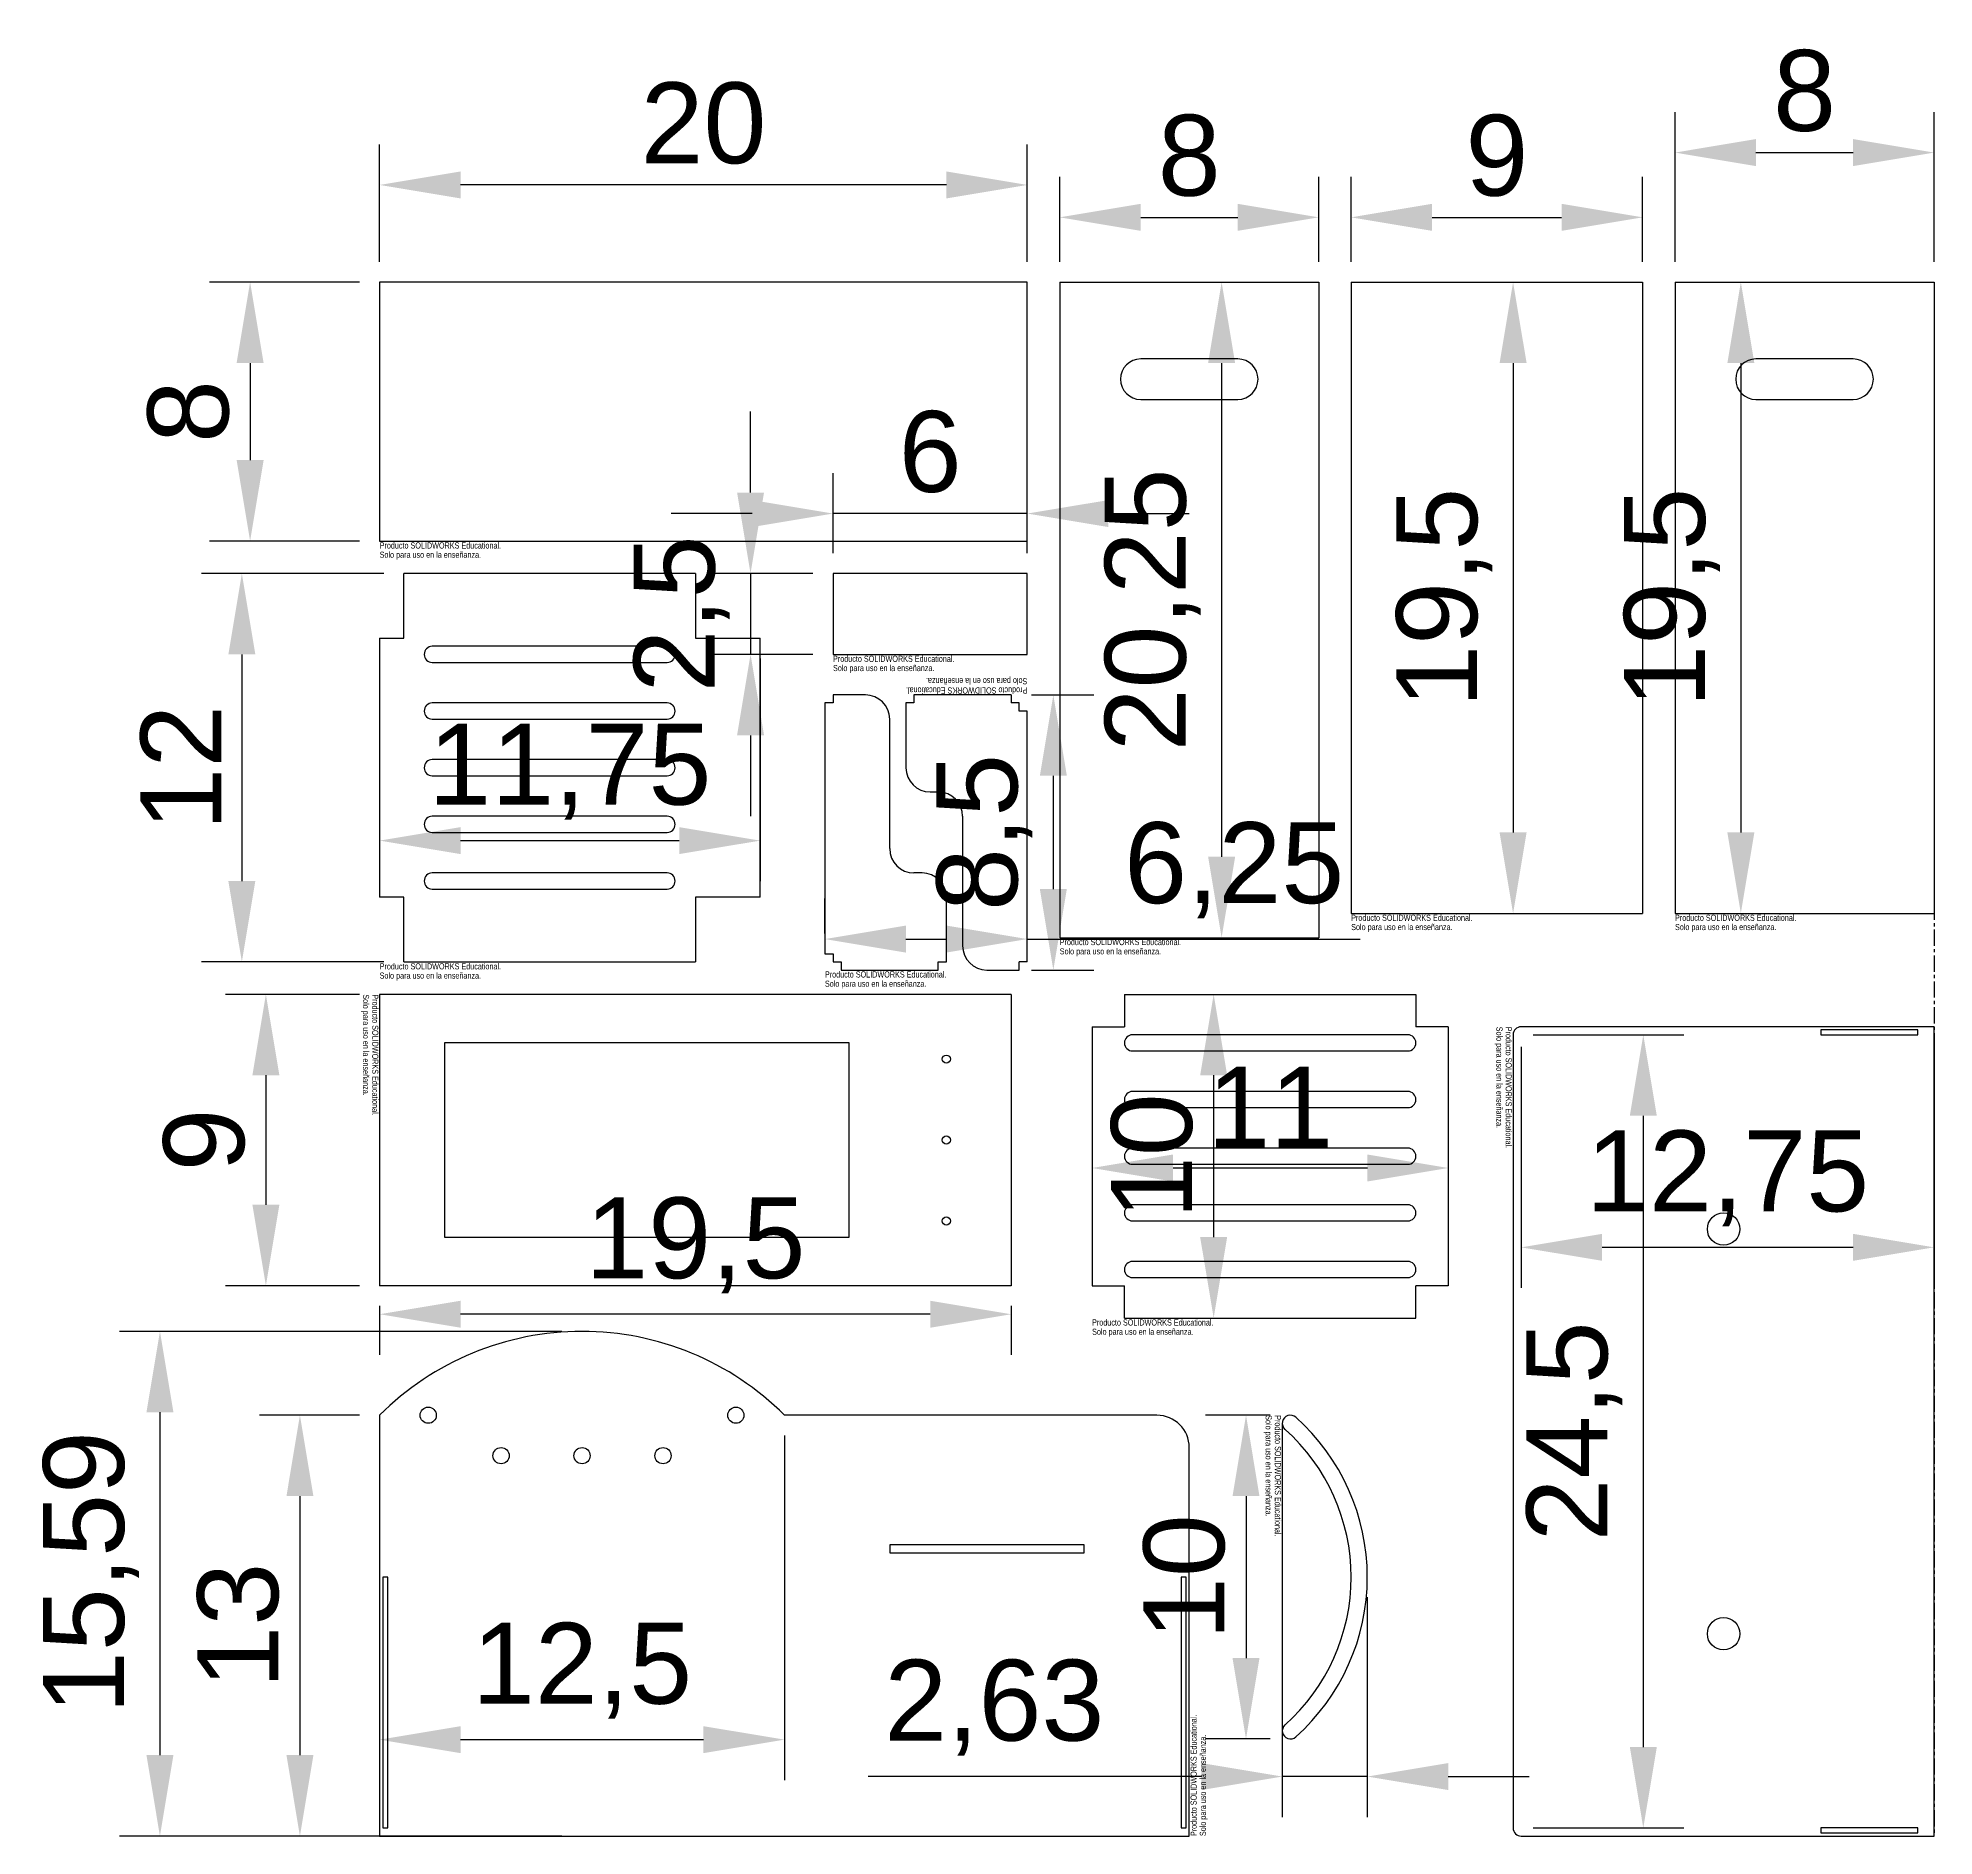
# Model space of a CAD drawing. Header units: inches. Extents: x -10.6 to 48, y 0 to 55.5.
import ezdxf

# ---------------------------------------------------------------- set-up
doc = ezdxf.new("R2010")
doc.units = ezdxf.units.IN
doc.linetypes.add('CENTERX2', pattern=[0.8, 0.5, -0.1, 0.1, -0.1])
doc.styles.add('SLDTEXTSTYLE0', font='TXT', dxfattribs={"width": 0.7})
doc.styles.get("Standard").update_dxf_attribs({"font": 'arial.ttf'})
doc.dimstyles.new('ISO-25', dxfattribs={"dimtxt": 2.5, "dimasz": 2.5, "dimexe": 1.25, "dimexo": 0.625, "dimtad": 1, "dimtxsty": 'Standard', "dimcen": 2.5, "dimadec": 0, "dimazin": 0, "dimtfac": 1, "dimtmove": 0, "dimatfit": 3, "dimfxl": 1, "dimarcsym": 0})

# ---------------------------------------------------------------- blocks, each defined once
blk = doc.blocks.new('Tabla Lateral')
at = {"color": 7, "linetype": 'Continuous', "lineweight": 25}
for p, q in [((-4, 19.5), (4, 19.5)), ((-4, 19.5), (-4, 0)), ((4, 19.5), (4, 0)), ((1.5, 17.125), (-1.5, 17.125)), ((-1.5, 15.875), (1.5, 15.875)), ((-4, 0), (4, 0))]:
    blk.add_line(p, q, dxfattribs=at)
for centre, start, end in [((-1.5, 16.5), 90, 270), ((1.5, 16.5), 270, 90)]:
    blk.add_arc(centre, 0.625, start, end, dxfattribs=at)
at = {"color": 7, "linetype": 'Continuous', "char_height": 0.1903, "attachment_point": 1, "style": 'SLDTEXTSTYLE0'}
for s, insert in [('Solo para uso en la enseñanza.', (-4, -0.326)), ('Producto SOLIDWORKS Educational.', (-4, -0.04))]:
    blk.add_mtext(s, dxfattribs=dict(at, insert=insert))
blk = doc.blocks.new('Tabla Trasera')
at = {"color": 7, "linetype": 'Continuous', "lineweight": 25}
for p, q in [((-4.5, 19.5), (-4.5, 0)), ((-4.5, 19.5), (4.5, 19.5)), ((4.5, 19.5), (4.5, 0)), ((-4.5, 0), (4.5, 0))]:
    blk.add_line(p, q, dxfattribs=at)
at = {"color": 7, "linetype": 'Continuous', "char_height": 0.1903, "attachment_point": 1, "style": 'SLDTEXTSTYLE0'}
for s, insert in [('Solo para uso en la enseñanza.', (-4.5, -0.326)), ('Producto SOLIDWORKS Educational.', (-4.5, -0.04))]:
    blk.add_mtext(s, dxfattribs=dict(at, insert=insert))
blk = doc.blocks.new('Tabla Medio')
at = {"color": 7, "linetype": 'Continuous', "lineweight": 25}
for p, q in [((-4, 20.25), (4, 20.25)), ((-4, 20.25), (-4, 0)), ((4, 20.25), (4, 0)), ((1.5, 17.875), (-1.5, 17.875)), ((-1.5, 16.625), (1.5, 16.625)), ((-4, 0), (4, 0))]:
    blk.add_line(p, q, dxfattribs=at)
for centre, start, end in [((-1.5, 17.25), 90, 270), ((1.5, 17.25), 270, 90)]:
    blk.add_arc(centre, 0.625, start, end, dxfattribs=at)
at = {"color": 7, "linetype": 'Continuous', "char_height": 0.1903, "attachment_point": 1, "style": 'SLDTEXTSTYLE0'}
for s, insert in [('Solo para uso en la enseñanza.', (-4, -0.326)), ('Producto SOLIDWORKS Educational.', (-4, -0.04))]:
    blk.add_mtext(s, dxfattribs=dict(at, insert=insert))
blk = doc.blocks.new('Tabla Horizontal Medio Derecho')
at = {"color": 7, "linetype": 'Continuous', "lineweight": 25}
for p, q in [((-5.125, 4), (-5.125, 6)), ((3.875, 6), (-5.125, 6)), ((3.875, 6), (3.875, 4)), ((-5.875, 4), (-5.125, 4)), ((-5.875, 4), (-5.875, -4)), ((3, 3.75), (-4.25, 3.75)), ((3.875, 4), (5.875, 4)), ((5.875, -4), (5.875, 4)), ((-4.25, 3.25), (3, 3.25)), ((3, 2), (-4.25, 2)), ((-4.25, 1.5), (3, 1.5)), ((3, 0.25), (-4.25, 0.25)), ((-4.25, -0.25), (3, -0.25)), ((3, -1.5), (-4.25, -1.5)), ((-4.25, -2), (3, -2)), ((3, -3.25), (-4.25, -3.25)), ((-5.125, -4), (-5.875, -4)), ((-5.125, -6), (-5.125, -4)), ((-4.25, -3.75), (3, -3.75)), ((5.875, -4), (3.875, -4)), ((3.875, -4), (3.875, -6)), ((-5.125, -6), (3.875, -6))]:
    blk.add_line(p, q, dxfattribs=at)
for centre, start, end in [((-4.25, 3.5), 90, 270), ((3, 3.5), 270, 90), ((-4.25, 1.75), 90, 270), ((3, 1.75), 270, 90), ((-4.25, 0), 90, 270), ((3, 0), 270, 90), ((-4.25, -1.75), 90, 270), ((3, -1.75), 270, 90), ((-4.25, -3.5), 90, 270), ((3, -3.5), 270, 90)]:
    blk.add_arc(centre, 0.25, start, end, dxfattribs=at)
at = {"color": 7, "linetype": 'Continuous', "char_height": 0.1903, "attachment_point": 1, "style": 'SLDTEXTSTYLE0'}
for s, insert in [('Solo para uso en la enseñanza.', (-5.875, -6.326)), ('Producto SOLIDWORKS Educational.', (-5.875, -6.04))]:
    blk.add_mtext(s, dxfattribs=dict(at, insert=insert))
blk = doc.blocks.new('Tabla Horizontal Horno')
at = {"color": 7, "linetype": 'Continuous', "lineweight": 25}
for p, q in [((-4.5, 5), (-4.5, 4)), ((-4.5, 5), (4.5, 5)), ((4.5, 5), (4.5, 4)), ((-5.5, 4), (-5.5, -4)), ((-5.5, 4), (-4.5, 4)), ((4.25, 3.75), (-4.25, 3.75)), ((5.5, 4), (4.5, 4)), ((5.5, 4), (5.5, -4)), ((-4.25, 3.25), (4.25, 3.25)), ((4.25, 2), (-4.25, 2)), ((-4.25, 1.5), (4.25, 1.5)), ((4.25, 0.25), (-4.25, 0.25)), ((-4.25, -0.25), (4.25, -0.25)), ((4.25, -1.5), (-4.25, -1.5)), ((-4.25, -2), (4.25, -2)), ((4.25, -3.25), (-4.25, -3.25)), ((-5.5, -4), (-4.5, -4)), ((-4.5, -5), (-4.5, -4)), ((-4.25, -3.75), (4.25, -3.75)), ((5.5, -4), (4.5, -4)), ((4.5, -5), (4.5, -4)), ((-4.5, -5), (4.5, -5))]:
    blk.add_line(p, q, dxfattribs=at)
for centre, start, end in [((-4.25, 3.5), 90, 270), ((4.25, 3.5), 270, 90), ((-4.25, 1.75), 90, 270), ((4.25, 1.75), 270, 90), ((-4.25, 0), 90, 270), ((4.25, 0), 270, 90), ((-4.25, -1.75), 90, 270), ((4.25, -1.75), 270, 90), ((-4.25, -3.5), 90, 270), ((4.25, -3.5), 270, 90)]:
    blk.add_arc(centre, 0.25, start, end, dxfattribs=at)
at = {"color": 7, "linetype": 'Continuous', "char_height": 0.1903, "attachment_point": 1, "style": 'SLDTEXTSTYLE0'}
for s, insert in [('Producto SOLIDWORKS Educational.', (-5.5, -5.04)), ('Solo para uso en la enseñanza.', (-5.5, -5.326))]:
    blk.add_mtext(s, dxfattribs=dict(at, insert=insert))
blk = doc.blocks.new('Tabla Base')
at = {"color": 7, "linetype": 'Continuous', "lineweight": 25}
for p, q in [((-10, 4), (-10, -4)), ((10, 4), (-10, 4)), ((10, -4), (10, 4)), ((-10, -4), (10, -4))]:
    blk.add_line(p, q, dxfattribs=at)
at = {"color": 7, "linetype": 'Continuous', "char_height": 0.1903, "attachment_point": 1, "style": 'SLDTEXTSTYLE0'}
for s, insert in [('Producto SOLIDWORKS Educational.', (-10, -4.04)), ('Solo para uso en la enseñanza.', (-10, -4.326))]:
    blk.add_mtext(s, dxfattribs=dict(at, insert=insert))
blk = doc.blocks.new('Tabla Sartenes')
at = {"color": 7, "linetype": 'Continuous', "lineweight": 25}
for p, q in [((-12.5, 6.5), (-12.5, -6.25)), ((12.5, 6.5), (-12.5, 6.5)), ((12.5, -6.25), (12.5, 6.5)), ((-12.25, 6), (-12.4, 6)), ((-12.4, 6), (-12.4, 3)), ((-12.25, 3), (-12.25, 6)), ((12.4, 6), (12.25, 6)), ((12.25, 6), (12.25, 3)), ((12.4, 3), (12.4, 6)), ((-12.4, 3), (-12.25, 3)), ((12.25, 3), (12.4, 3)), ((-12.25, -6.5), (12.25, -6.5))]:
    blk.add_line(p, q, dxfattribs=at)
for centre in [(-6.25, 0), (6.25, 0)]:
    blk.add_circle(centre, 0.5, dxfattribs=at)
for centre, start, end in [((-12.25, -6.25), 180, 270), ((12.25, -6.25), 270, 0)]:
    blk.add_arc(centre, 0.25, start, end, dxfattribs=at)
at = {"color": 7, "linetype": 'Continuous', "char_height": 0.1903, "attachment_point": 1, "style": 'SLDTEXTSTYLE0'}
for s, insert in [('Solo para uso en la enseñanza.', (-12.5, -6.826)), ('Producto SOLIDWORKS Educational.', (-12.5, -6.54))]:
    blk.add_mtext(s, dxfattribs=dict(at, insert=insert))
blk = doc.blocks.new('Tabla Saleros')
at = {"color": 7, "linetype": 'Continuous', "lineweight": 25}
for p, q in [((-3, 1.25), (-3, -1.25)), ((3, 1.25), (-3, 1.25)), ((3, -1.25), (3, 1.25)), ((-3, -1.25), (3, -1.25))]:
    blk.add_line(p, q, dxfattribs=at)
at = {"color": 7, "linetype": 'Continuous', "char_height": 0.1903, "attachment_point": 1, "style": 'SLDTEXTSTYLE0'}
for s, insert in [('Solo para uso en la enseñanza.', (-3, -1.576)), ('Producto SOLIDWORKS Educational.', (-3, -1.29))]:
    blk.add_mtext(s, dxfattribs=dict(at, insert=insert))
blk = doc.blocks.new('Ala Derecha')
at = {"color": 7, "linetype": 'Continuous', "lineweight": 25}
for p, q in [((1, 8.25), (0, 8.25)), ((0, 8.25), (0, 8)), ((-0.25, 8), (-0.25, 0.25)), ((0, 8), (-0.25, 8)), ((1.75, 3.5), (1.75, 7.5)), ((2.75, 2.75), (2.5, 2.75)), ((3.5, 0), (3.5, 2)), ((-0.25, 0.25), (0, 0.25)), ((0, 0.25), (0, 0)), ((0, 0), (0.25, 0)), ((0.25, 0), (0.25, -0.25)), ((3.25, 0), (3.5, 0)), ((3.25, -0.25), (3.25, 0)), ((0.25, -0.25), (3.25, -0.25))]:
    blk.add_line(p, q, dxfattribs=at)
for centre, start, end in [((1, 7.5), 0, 90), ((2.5, 3.5), 180, 270), ((2.75, 2), 0, 90)]:
    blk.add_arc(centre, 0.75, start, end, dxfattribs=at)
at = {"color": 7, "linetype": 'Continuous', "char_height": 0.1903, "attachment_point": 1, "style": 'SLDTEXTSTYLE0'}
for s, insert in [('Solo para uso en la enseñanza.', (-0.25, -0.576)), ('Producto SOLIDWORKS Educational.', (-0.25, -0.29))]:
    blk.add_mtext(s, dxfattribs=dict(at, insert=insert))
blk = doc.blocks.new('Ala Izquierda')
at = {"color": 7, "linetype": 'Continuous', "lineweight": 25}
for p, q in [((-5.839, 6.48), (-5.839, 6.23)), ((-4.839, 6.48), (-5.839, 6.48)), ((-6.089, 6.23), (-6.089, -1.52)), ((-6.089, 6.23), (-5.839, 6.23)), ((-4.089, 1.73), (-4.089, 5.73)), ((-3.089, 0.98), (-3.339, 0.98)), ((-2.339, -1.77), (-2.339, 0.23)), ((-6.089, -1.52), (-5.839, -1.52)), ((-5.839, -1.52), (-5.839, -1.77)), ((-5.839, -1.77), (-5.589, -1.77)), ((-5.589, -2.02), (-5.589, -1.77)), ((-5.589, -2.02), (-2.589, -2.02)), ((-2.589, -1.77), (-2.339, -1.77)), ((-2.589, -2.02), (-2.589, -1.77))]:
    blk.add_line(p, q, dxfattribs=at)
for centre, start, end in [((-4.839, 5.73), 0, 90), ((-3.339, 1.73), 180, 270), ((-3.089, 0.23), 0, 90)]:
    blk.add_arc(centre, 0.75, start, end, dxfattribs=at)
at = {"color": 7, "linetype": 'Continuous', "char_height": 0.1903, "attachment_point": 1, "style": 'SLDTEXTSTYLE0'}
for s, insert in [('Solo para uso en la enseñanza.', (-6.089, -2.346)), ('Producto SOLIDWORKS Educational.', (-6.089, -2.06))]:
    blk.add_mtext(s, dxfattribs=dict(at, insert=insert))
blk = doc.blocks.new('Marco Puerta')
at = {"color": 7, "linetype": 'Continuous', "lineweight": 25}
for p, q in [((-4.5, 19.5), (4.5, 19.5)), ((-4.5, 19.5), (-4.5, 0)), ((4.5, 19.5), (4.5, 0)), ((3, 14.5), (-3, 14.5)), ((-3, 14.5), (-3, 2)), ((3, 2), (3, 14.5)), ((-3, 2), (3, 2)), ((-4.5, 0), (4.5, 0))]:
    blk.add_line(p, q, dxfattribs=at)
for centre in [(-2.5, 17.5), (0, 17.5), (2.5, 17.5)]:
    blk.add_circle(centre, 0.125, dxfattribs=at)
at = {"color": 7, "linetype": 'Continuous', "char_height": 0.1903, "attachment_point": 1, "style": 'SLDTEXTSTYLE0'}
for s, insert in [('Solo para uso en la enseñanza.', (-4.5, -0.326)), ('Producto SOLIDWORKS Educational.', (-4.5, -0.04))]:
    blk.add_mtext(s, dxfattribs=dict(at, insert=insert))
blk = doc.blocks.new('Tabla Vertical Sartenes')
at = {"color": 7, "linetype": 'Continuous', "lineweight": 25}
for p, q in [((-6.5, 12.5), (-6.5, -12.5)), ((6.5, 12.5), (-6.5, 12.5)), ((1.5, 12.4), (-6.25, 12.4)), ((-6.25, 12.4), (-6.25, 12.25)), ((1.5, 12.25), (1.5, 12.4)), ((-6.25, 12.25), (1.5, 12.25)), ((6.5, -11.5), (6.5, 0)), ((2.5, -3.25), (2.25, -3.25)), ((2.25, -3.25), (2.25, -9.25)), ((2.5, -9.25), (2.5, -3.25)), ((2.25, -9.25), (2.5, -9.25)), ((1.5, -12.25), (-6.25, -12.25)), ((-6.25, -12.25), (-6.25, -12.4)), ((1.5, -12.4), (1.5, -12.25)), ((-6.5, -12.5), (5.5, -12.5)), ((-6.25, -12.4), (1.5, -12.4))]:
    blk.add_line(p, q, dxfattribs=at)
for centre in [(6.5, 11), (5.25, 8.75), (5.25, 6.25), (5.25, 3.75), (6.5, 1.5)]:
    blk.add_circle(centre, 0.25, dxfattribs=at)
for centre, radius, start, end in [((0.25, 6.25), 8.839, 315, 45), ((5.5, -11.5), 1, 270, 0)]:
    blk.add_arc(centre, radius, start, end, dxfattribs=at)
at = {"color": 7, "linetype": 'Continuous', "char_height": 0.1903, "attachment_point": 1, "style": 'SLDTEXTSTYLE0'}
for s, insert in [('Solo para uso en la enseñanza.', (-6.5, -12.826)), ('Producto SOLIDWORKS Educational.', (-6.5, -12.54))]:
    blk.add_mtext(s, dxfattribs=dict(at, insert=insert))
blk = doc.blocks.new('Arco Filtro')
at = {"color": 7, "linetype": 'Continuous', "lineweight": 25}
for centre, radius, start, end in [((0, -4.244), 6.62, 41.78292, 138.21708), ((0, -4.241), 6.118, 41.76226, 138.23774), ((-4.75, 0), 0.25, 138.21708, 318.23774), ((4.75, 0), 0.25, 221.76226, 41.78292)]:
    blk.add_arc(centre, radius, start, end, dxfattribs=at)
at = {"color": 7, "linetype": 'Continuous', "char_height": 0.1903, "attachment_point": 1, "style": 'SLDTEXTSTYLE0'}
for s, insert in [('Solo para uso en la enseñanza.', (-5, -0.576)), ('Producto SOLIDWORKS Educational.', (-5, -0.29))]:
    blk.add_mtext(s, dxfattribs=dict(at, insert=insert))
blk = doc.blocks.new('*D15')
at = {"color": 0, "lineweight": -2, "transparency": 16777216}
for p, q in [((0, 48.625), (0, 52.25)), ((20, 48.625), (20, 52.25)), ((17.5, 51), (2.5, 51))]:
    blk.add_line(p, q, dxfattribs=at)
at = {"color": 0, "transparency": 16777216}
for points in [[(2.5, 51.417), (2.5, 50.583), (0, 51)], [(17.5, 51.417), (17.5, 50.583), (20, 51)]]:
    blk.add_solid(points, dxfattribs=at)
at = {"layer": 'Defpoints', "color": 0, "transparency": 16777216}
for p in [(0, 51), (0, 48), (20, 48)]:
    blk.add_point(p, dxfattribs=at)
at = {"color": 0, "transparency": 16777216, "insert": (10, 52.901), "char_height": 2.5, "attachment_point": 5}
blk.add_mtext('20', dxfattribs=at)
blk = doc.blocks.new('*D16')
at = {"color": 0, "lineweight": -2, "transparency": 16777216}
for p, q in [((-0.625, 48), (-5.25, 48)), ((-4, 45.5), (-4, 42.5)), ((-0.625, 40), (-5.25, 40))]:
    blk.add_line(p, q, dxfattribs=at)
at = {"color": 0, "transparency": 16777216}
for points in [[(-4.417, 45.5), (-3.583, 45.5), (-4, 48)], [(-4.417, 42.5), (-3.583, 42.5), (-4, 40)]]:
    blk.add_solid(points, dxfattribs=at)
at = {"layer": 'Defpoints', "color": 0, "transparency": 16777216}
for p in [(0, 48), (-4, 40), (0, 40)]:
    blk.add_point(p, dxfattribs=at)
at = {"color": 0, "transparency": 16777216, "insert": (-5.901, 44), "char_height": 2.5, "attachment_point": 5, "rotation": 90}
blk.add_mtext('8', dxfattribs=at)
blk = doc.blocks.new('*D17')
at = {"color": 0, "lineweight": -2, "transparency": 16777216}
for p, q in [((21, 48.625), (21, 51.25)), ((29, 48.625), (29, 51.25)), ((23.5, 50), (26.5, 50))]:
    blk.add_line(p, q, dxfattribs=at)
at = {"color": 0, "transparency": 16777216}
for points in [[(23.5, 50.417), (23.5, 49.583), (21, 50)], [(26.5, 50.417), (26.5, 49.583), (29, 50)]]:
    blk.add_solid(points, dxfattribs=at)
at = {"layer": 'Defpoints', "color": 0, "transparency": 16777216}
for p in [(29, 50), (21, 48), (29, 48)]:
    blk.add_point(p, dxfattribs=at)
at = {"color": 0, "transparency": 16777216, "insert": (25, 51.901), "char_height": 2.5, "attachment_point": 5}
blk.add_mtext('8', dxfattribs=at)
blk = doc.blocks.new('*D18')
at = {"color": 0, "lineweight": -2, "transparency": 16777216}
for p, q in [((21.625, 48), (27.25, 48)), ((26, 45.5), (26, 30.25)), ((21.625, 27.75), (27.25, 27.75))]:
    blk.add_line(p, q, dxfattribs=at)
at = {"color": 0, "transparency": 16777216}
for points in [[(25.583, 45.5), (26.417, 45.5), (26, 48)], [(25.583, 30.25), (26.417, 30.25), (26, 27.75)]]:
    blk.add_solid(points, dxfattribs=at)
at = {"layer": 'Defpoints', "color": 0, "transparency": 16777216}
for p in [(21, 48), (21, 27.75), (26, 27.75)]:
    blk.add_point(p, dxfattribs=at)
at = {"color": 0, "transparency": 16777216, "insert": (23.873, 37.875), "char_height": 2.5, "attachment_point": 5, "rotation": 90}
blk.add_mtext('20,25', dxfattribs=at)
blk = doc.blocks.new('*D19')
at = {"color": 0, "lineweight": -2, "transparency": 16777216}
for p, q in [((30, 48.625), (30, 51.25)), ((39, 48.625), (39, 51.25)), ((32.5, 50), (36.5, 50))]:
    blk.add_line(p, q, dxfattribs=at)
at = {"color": 0, "transparency": 16777216}
for points in [[(32.5, 50.417), (32.5, 49.583), (30, 50)], [(36.5, 50.417), (36.5, 49.583), (39, 50)]]:
    blk.add_solid(points, dxfattribs=at)
at = {"layer": 'Defpoints', "color": 0, "transparency": 16777216}
for p in [(39, 50), (30, 48), (39, 48)]:
    blk.add_point(p, dxfattribs=at)
at = {"color": 0, "transparency": 16777216, "insert": (34.5, 51.901), "char_height": 2.5, "attachment_point": 5}
blk.add_mtext('9', dxfattribs=at)
blk = doc.blocks.new('*D20')
at = {"color": 0, "lineweight": -2, "transparency": 16777216}
for p, q in [((30.625, 48), (36.25, 48)), ((35, 45.5), (35, 31)), ((30.625, 28.5), (36.25, 28.5))]:
    blk.add_line(p, q, dxfattribs=at)
at = {"color": 0, "transparency": 16777216}
for points in [[(34.583, 45.5), (35.417, 45.5), (35, 48)], [(34.583, 31), (35.417, 31), (35, 28.5)]]:
    blk.add_solid(points, dxfattribs=at)
at = {"layer": 'Defpoints', "color": 0, "transparency": 16777216}
for p in [(30, 48), (30, 28.5), (35, 28.5)]:
    blk.add_point(p, dxfattribs=at)
at = {"color": 0, "transparency": 16777216, "insert": (32.873, 38.25), "char_height": 2.5, "attachment_point": 5, "rotation": 90}
blk.add_mtext('19,5', dxfattribs=at)
blk = doc.blocks.new('*D21')
at = {"color": 0, "lineweight": -2, "transparency": 16777216}
for p, q in [((40, 48.625), (40, 53.25)), ((48, 48.625), (48, 53.25)), ((42.5, 52), (45.5, 52))]:
    blk.add_line(p, q, dxfattribs=at)
at = {"color": 0, "transparency": 16777216}
for points in [[(42.5, 52.417), (42.5, 51.583), (40, 52)], [(45.5, 52.417), (45.5, 51.583), (48, 52)]]:
    blk.add_solid(points, dxfattribs=at)
at = {"layer": 'Defpoints', "color": 0, "transparency": 16777216}
for p in [(48, 52), (40, 48), (48, 48)]:
    blk.add_point(p, dxfattribs=at)
at = {"color": 0, "transparency": 16777216, "insert": (44, 53.901), "char_height": 2.5, "attachment_point": 5}
blk.add_mtext('8', dxfattribs=at)
blk = doc.blocks.new('*D23')
at = {"color": 0, "lineweight": -2, "transparency": 16777216}
for p, q in [((40.625, 48), (43.283, 48)), ((42.033, 45.5), (42.033, 31)), ((40.625, 28.5), (43.283, 28.5))]:
    blk.add_line(p, q, dxfattribs=at)
at = {"color": 0, "transparency": 16777216}
for points in [[(41.617, 45.5), (42.45, 45.5), (42.033, 48)], [(41.617, 31), (42.45, 31), (42.033, 28.5)]]:
    blk.add_solid(points, dxfattribs=at)
at = {"layer": 'Defpoints', "color": 0, "transparency": 16777216}
for p in [(40, 48), (40, 28.5), (42.033, 28.5)]:
    blk.add_point(p, dxfattribs=at)
at = {"color": 0, "transparency": 16777216, "insert": (39.906, 38.25), "char_height": 2.5, "attachment_point": 5, "rotation": 90}
blk.add_mtext('19,5', dxfattribs=at)
blk = doc.blocks.new('*D24')
at = {"color": 0, "lineweight": -2, "transparency": 16777216}
for p, q in [((35.625, 24.75), (40.271, 24.75)), ((39.021, 22.25), (39.021, 2.75)), ((35.625, 0.25), (40.271, 0.25))]:
    blk.add_line(p, q, dxfattribs=at)
at = {"color": 0, "transparency": 16777216}
for points in [[(38.605, 22.25), (39.438, 22.25), (39.021, 24.75)], [(38.605, 2.75), (39.438, 2.75), (39.021, 0.25)]]:
    blk.add_solid(points, dxfattribs=at)
at = {"layer": 'Defpoints', "color": 0, "transparency": 16777216}
for p in [(35, 24.75), (35, 0.25), (39.021, 0.25)]:
    blk.add_point(p, dxfattribs=at)
at = {"color": 0, "transparency": 16777216, "insert": (36.894, 12.5), "char_height": 2.5, "attachment_point": 5, "rotation": 90}
blk.add_mtext('24,5', dxfattribs=at)
blk = doc.blocks.new('*D26')
at = {"color": 0, "lineweight": -2, "transparency": 16777216}
for p, q in [((35.25, 24.375), (35.25, 16.935)), ((48, 24.375), (48, 16.935)), ((45.5, 18.185), (37.75, 18.185))]:
    blk.add_line(p, q, dxfattribs=at)
at = {"color": 0, "transparency": 16777216}
for points in [[(37.75, 18.602), (37.75, 17.769), (35.25, 18.185)], [(45.5, 18.602), (45.5, 17.769), (48, 18.185)]]:
    blk.add_solid(points, dxfattribs=at)
at = {"layer": 'Defpoints', "color": 0, "transparency": 16777216}
for p in [(35.25, 25), (48, 25), (35.25, 18.185)]:
    blk.add_point(p, dxfattribs=at)
at = {"color": 0, "transparency": 16777216, "insert": (41.625, 20.313), "char_height": 2.5, "attachment_point": 5}
blk.add_mtext('12,75', dxfattribs=at)
blk = doc.blocks.new('*D28')
at = {"color": 0, "lineweight": -2, "transparency": 16777216}
for p, q in [((5.625, 15.589), (-8.035, 15.589)), ((-6.785, 13.089), (-6.785, 2.5)), ((5.625, 0), (-8.035, 0))]:
    blk.add_line(p, q, dxfattribs=at)
at = {"color": 0, "transparency": 16777216}
for points in [[(-7.201, 13.089), (-6.368, 13.089), (-6.785, 15.589)], [(-7.201, 2.5), (-6.368, 2.5), (-6.785, 0)]]:
    blk.add_solid(points, dxfattribs=at)
at = {"layer": 'Defpoints', "color": 0, "transparency": 16777216}
for p in [(6.25, 15.589), (-6.785, 0), (6.25, 0)]:
    blk.add_point(p, dxfattribs=at)
at = {"color": 0, "transparency": 16777216, "insert": (-8.912, 8.14), "char_height": 2.5, "attachment_point": 5, "rotation": 90}
blk.add_mtext('15,59', dxfattribs=at)
blk = doc.blocks.new('*D29')
at = {"color": 0, "lineweight": -2, "transparency": 16777216}
for p, q in [((0, 12.375), (0, 1.729)), ((12.5, 12.375), (12.5, 1.729)), ((2.5, 2.979), (10, 2.979))]:
    blk.add_line(p, q, dxfattribs=at)
at = {"color": 0, "transparency": 16777216}
for points in [[(2.5, 3.395), (2.5, 2.562), (0, 2.979)], [(10, 3.395), (10, 2.562), (12.5, 2.979)]]:
    blk.add_solid(points, dxfattribs=at)
at = {"layer": 'Defpoints', "color": 0, "transparency": 16777216}
for p in [(0, 13), (12.5, 13), (12.5, 2.979)]:
    blk.add_point(p, dxfattribs=at)
at = {"color": 0, "transparency": 16777216, "insert": (6.25, 5.106), "char_height": 2.5, "attachment_point": 5}
blk.add_mtext('12,5', dxfattribs=at)
blk = doc.blocks.new('*D30')
at = {"color": 0, "lineweight": -2, "transparency": 16777216}
for p, q in [((-0.625, 13), (-3.712, 13)), ((-2.462, 10.5), (-2.462, 2.5)), ((-0.625, 0), (-3.712, 0))]:
    blk.add_line(p, q, dxfattribs=at)
at = {"color": 0, "transparency": 16777216}
for points in [[(-2.878, 10.5), (-2.045, 10.5), (-2.462, 13)], [(-2.878, 2.5), (-2.045, 2.5), (-2.462, 0)]]:
    blk.add_solid(points, dxfattribs=at)
at = {"layer": 'Defpoints', "color": 0, "transparency": 16777216}
for p in [(0, 13), (-2.462, 0), (0, 0)]:
    blk.add_point(p, dxfattribs=at)
at = {"color": 0, "transparency": 16777216, "insert": (-4.364, 6.5), "char_height": 2.5, "attachment_point": 5, "rotation": 90}
blk.add_mtext('13', dxfattribs=at)
blk = doc.blocks.new('*D31')
at = {"color": 0, "lineweight": -2, "transparency": 16777216}
for p, q in [((-0.625, 26), (-4.763, 26)), ((-3.513, 23.5), (-3.513, 19.5)), ((-0.625, 17), (-4.763, 17))]:
    blk.add_line(p, q, dxfattribs=at)
at = {"color": 0, "transparency": 16777216}
for points in [[(-3.93, 23.5), (-3.097, 23.5), (-3.513, 26)], [(-3.93, 19.5), (-3.097, 19.5), (-3.513, 17)]]:
    blk.add_solid(points, dxfattribs=at)
at = {"layer": 'Defpoints', "color": 0, "transparency": 16777216}
for p in [(0, 26), (-3.513, 17), (0, 17)]:
    blk.add_point(p, dxfattribs=at)
at = {"color": 0, "transparency": 16777216, "insert": (-5.415, 21.5), "char_height": 2.5, "attachment_point": 5, "rotation": 90}
blk.add_mtext('9', dxfattribs=at)
blk = doc.blocks.new('*D32')
at = {"color": 0, "lineweight": -2, "transparency": 16777216}
for p, q in [((0, 16.375), (0, 14.869)), ((17, 16.119), (2.5, 16.119)), ((19.5, 16.375), (19.5, 14.869))]:
    blk.add_line(p, q, dxfattribs=at)
at = {"color": 0, "transparency": 16777216}
for points in [[(2.5, 16.536), (2.5, 15.702), (0, 16.119)], [(17, 16.536), (17, 15.702), (19.5, 16.119)]]:
    blk.add_solid(points, dxfattribs=at)
at = {"layer": 'Defpoints', "color": 0, "transparency": 16777216}
for p in [(0, 17), (19.5, 17), (0, 16.119)]:
    blk.add_point(p, dxfattribs=at)
at = {"color": 0, "transparency": 16777216, "insert": (9.75, 18.246), "char_height": 2.5, "attachment_point": 5}
blk.add_mtext('19,5', dxfattribs=at)
blk = doc.blocks.new('*D33')
at = {"color": 0, "lineweight": -2, "transparency": 16777216}
for p, q in [((0, 36.375), (0, 29.498)), ((11.75, 36.375), (11.75, 29.498)), ((2.5, 30.748), (9.25, 30.748))]:
    blk.add_line(p, q, dxfattribs=at)
at = {"color": 0, "transparency": 16777216}
for points in [[(2.5, 31.165), (2.5, 30.332), (0, 30.748)], [(9.25, 31.165), (9.25, 30.332), (11.75, 30.748)]]:
    blk.add_solid(points, dxfattribs=at)
at = {"layer": 'Defpoints', "color": 0, "transparency": 16777216}
for p in [(0, 37), (11.75, 37), (11.75, 30.748)]:
    blk.add_point(p, dxfattribs=at)
at = {"color": 0, "transparency": 16777216, "insert": (5.875, 32.876), "char_height": 2.5, "attachment_point": 5}
blk.add_mtext('11,75', dxfattribs=at)
blk = doc.blocks.new('*D34')
at = {"color": 0, "lineweight": -2, "transparency": 16777216}
for p, q in [((0.125, 39), (-5.505, 39)), ((-4.255, 36.5), (-4.255, 29.5)), ((0.125, 27), (-5.505, 27))]:
    blk.add_line(p, q, dxfattribs=at)
at = {"color": 0, "transparency": 16777216}
for points in [[(-4.672, 36.5), (-3.839, 36.5), (-4.255, 39)], [(-4.672, 29.5), (-3.839, 29.5), (-4.255, 27)]]:
    blk.add_solid(points, dxfattribs=at)
at = {"layer": 'Defpoints', "color": 0, "transparency": 16777216}
for p in [(0.75, 39), (-4.255, 27), (0.75, 27)]:
    blk.add_point(p, dxfattribs=at)
at = {"color": 0, "transparency": 16777216, "insert": (-6.135, 33), "char_height": 2.5, "attachment_point": 5, "rotation": 90}
blk.add_mtext('12', dxfattribs=at)
blk = doc.blocks.new('*D36')
at = {"color": 0, "lineweight": -2, "transparency": 16777216}
for p, q in [((14, 39.625), (14, 42.1)), ((20, 39.625), (20, 42.1)), ((11.5, 40.85), (9, 40.85)), ((20, 40.85), (14, 40.85)), ((22.5, 40.85), (25, 40.85))]:
    blk.add_line(p, q, dxfattribs=at)
at = {"color": 0, "transparency": 16777216}
for points in [[(11.5, 41.266), (11.5, 40.433), (14, 40.85)], [(22.5, 41.266), (22.5, 40.433), (20, 40.85)]]:
    blk.add_solid(points, dxfattribs=at)
at = {"layer": 'Defpoints', "color": 0, "transparency": 16777216}
for p in [(14, 40.85), (14, 39), (20, 39)]:
    blk.add_point(p, dxfattribs=at)
at = {"color": 0, "transparency": 16777216, "insert": (17, 42.751), "char_height": 2.5, "attachment_point": 5}
blk.add_mtext('6', dxfattribs=at)
blk = doc.blocks.new('*D37')
at = {"color": 0, "lineweight": -2, "transparency": 16777216}
for p, q in [((11.453, 41.5), (11.453, 44)), ((13.375, 39), (10.203, 39)), ((11.453, 39), (11.453, 36.5)), ((13.375, 36.5), (10.203, 36.5)), ((11.453, 34), (11.453, 31.5))]:
    blk.add_line(p, q, dxfattribs=at)
at = {"color": 0, "transparency": 16777216}
for points in [[(11.037, 41.5), (11.87, 41.5), (11.453, 39)], [(11.037, 34), (11.87, 34), (11.453, 36.5)]]:
    blk.add_solid(points, dxfattribs=at)
at = {"layer": 'Defpoints', "color": 0, "transparency": 16777216}
for p in [(14, 39), (11.453, 36.5), (14, 36.5)]:
    blk.add_point(p, dxfattribs=at)
at = {"color": 0, "transparency": 16777216, "insert": (9.326, 37.75), "char_height": 2.5, "attachment_point": 5, "rotation": 90}
blk.add_mtext('2,5', dxfattribs=at)
blk = doc.blocks.new('*D38')
at = {"color": 0, "lineweight": -2, "transparency": 16777216}
for p, q in [((20.125, 35.25), (22.053, 35.25)), ((20.803, 32.75), (20.803, 29.25)), ((20.125, 26.75), (22.053, 26.75))]:
    blk.add_line(p, q, dxfattribs=at)
at = {"color": 0, "transparency": 16777216}
for points in [[(20.387, 32.75), (21.22, 32.75), (20.803, 35.25)], [(20.387, 29.25), (21.22, 29.25), (20.803, 26.75)]]:
    blk.add_solid(points, dxfattribs=at)
at = {"layer": 'Defpoints', "color": 0, "transparency": 16777216}
for p in [(19.5, 35.25), (19.5, 26.75), (20.803, 26.75)]:
    blk.add_point(p, dxfattribs=at)
at = {"color": 0, "transparency": 16777216, "insert": (18.676, 31), "char_height": 2.5, "attachment_point": 5, "rotation": 90}
blk.add_mtext('8,5', dxfattribs=at)
blk = doc.blocks.new('*D39')
at = {"color": 0, "lineweight": -2, "transparency": 16777216}
for p, q in [((13.75, 27.875), (13.75, 28.957)), ((20, 27.875), (20, 28.957)), ((16.25, 27.707), (17.5, 27.707)), ((20, 27.707), (30.276, 27.707))]:
    blk.add_line(p, q, dxfattribs=at)
at = {"color": 0, "transparency": 16777216}
for points in [[(16.25, 28.124), (16.25, 27.29), (13.75, 27.707)], [(17.5, 28.124), (17.5, 27.29), (20, 27.707)]]:
    blk.add_solid(points, dxfattribs=at)
at = {"layer": 'Defpoints', "color": 0, "transparency": 16777216}
for p in [(20, 27.707), (13.75, 27.25), (20, 27.25)]:
    blk.add_point(p, dxfattribs=at)
at = {"color": 0, "transparency": 16777216, "insert": (26.388, 29.834), "char_height": 2.5, "attachment_point": 5}
blk.add_mtext('6,25', dxfattribs=at)
blk = doc.blocks.new('*D40')
at = {"color": 0, "lineweight": -2, "transparency": 16777216}
for p, q in [((22, 24.375), (22, 19.386)), ((33, 24.375), (33, 19.386)), ((24.5, 20.636), (30.5, 20.636))]:
    blk.add_line(p, q, dxfattribs=at)
at = {"color": 0, "transparency": 16777216}
for points in [[(24.5, 21.053), (24.5, 20.219), (22, 20.636)], [(30.5, 21.053), (30.5, 20.219), (33, 20.636)]]:
    blk.add_solid(points, dxfattribs=at)
at = {"layer": 'Defpoints', "color": 0, "transparency": 16777216}
for p in [(22, 25), (33, 25), (33, 20.636)]:
    blk.add_point(p, dxfattribs=at)
at = {"color": 0, "transparency": 16777216, "insert": (27.5, 22.516), "char_height": 2.5, "attachment_point": 5}
blk.add_mtext('11', dxfattribs=at)
blk = doc.blocks.new('*D41')
at = {"color": 0, "lineweight": -2, "transparency": 16777216}
for p, q in [((23.625, 26), (27.004, 26)), ((25.754, 23.5), (25.754, 18.5)), ((23.625, 16), (27.004, 16))]:
    blk.add_line(p, q, dxfattribs=at)
at = {"color": 0, "transparency": 16777216}
for points in [[(25.337, 23.5), (26.171, 23.5), (25.754, 26)], [(25.337, 18.5), (26.171, 18.5), (25.754, 16)]]:
    blk.add_solid(points, dxfattribs=at)
at = {"layer": 'Defpoints', "color": 0, "transparency": 16777216}
for p in [(23, 26), (23, 16), (25.754, 16)]:
    blk.add_point(p, dxfattribs=at)
at = {"color": 0, "transparency": 16777216, "insert": (23.853, 21), "char_height": 2.5, "attachment_point": 5, "rotation": 90}
blk.add_mtext('10', dxfattribs=at)
blk = doc.blocks.new('*D43')
at = {"color": 0, "lineweight": -2, "transparency": 16777216}
for p, q in [((27.498, 13), (25.503, 13)), ((26.753, 10.5), (26.753, 5.5)), ((27.498, 3), (25.503, 3))]:
    blk.add_line(p, q, dxfattribs=at)
at = {"color": 0, "transparency": 16777216}
for points in [[(26.336, 10.5), (27.169, 10.5), (26.753, 13)], [(26.336, 5.5), (27.169, 5.5), (26.753, 3)]]:
    blk.add_solid(points, dxfattribs=at)
at = {"layer": 'Defpoints', "color": 0, "transparency": 16777216}
for p in [(28.123, 13), (26.753, 3), (28.123, 3)]:
    blk.add_point(p, dxfattribs=at)
at = {"color": 0, "transparency": 16777216, "insert": (24.851, 8), "char_height": 2.5, "attachment_point": 5, "rotation": 90}
blk.add_mtext('10', dxfattribs=at)
blk = doc.blocks.new('*D44')
at = {"color": 0, "lineweight": -2, "transparency": 16777216}
for p, q in [((27.873, 7.375), (27.873, 0.589)), ((30.499, 7.375), (30.499, 0.589)), ((25.373, 1.839), (15.087, 1.839)), ((30.499, 1.839), (27.873, 1.839)), ((32.999, 1.839), (35.499, 1.839))]:
    blk.add_line(p, q, dxfattribs=at)
at = {"color": 0, "transparency": 16777216}
for points in [[(25.373, 2.255), (25.373, 1.422), (27.873, 1.839)], [(32.999, 2.255), (32.999, 1.422), (30.499, 1.839)]]:
    blk.add_solid(points, dxfattribs=at)
at = {"layer": 'Defpoints', "color": 0, "transparency": 16777216}
for p in [(27.873, 8), (30.499, 8), (27.873, 1.839)]:
    blk.add_point(p, dxfattribs=at)
at = {"color": 0, "transparency": 16777216, "insert": (18.98, 3.966), "char_height": 2.5, "attachment_point": 5}
blk.add_mtext('2,63', dxfattribs=at)

msp = doc.modelspace()

# ---------------------------------------------------------------- linework, layer by layer
at = {"linetype": 'CENTERX2'}
msp.add_line((48, 48), (48, 0), dxfattribs=at)
msp.add_line((27.873, 12.75), (27.873, 3.25))

# ---------------------------------------------------------------- block references
for name, p in [('Tabla Base', (10, 44)), ('Tabla Medio', (25, 27.75)), ('Tabla Trasera', (34.5, 28.5)), ('Tabla Lateral', (44, 28.5)), ('Tabla Horizontal Medio Derecho', (5.875, 33)), ('Tabla Saleros', (17, 37.75)), ('Ala Derecha', (14, 27)), ('Tabla Horizontal Horno', (27.5, 21))]:
    msp.add_blockref(name, p)
for name, p, rotation in [('Ala Izquierda', (13.911, 33.23), 180), ('Marco Puerta', (0, 21.5), 270), ('Tabla Sartenes', (41.5, 12.5), 270), ('Tabla Vertical Sartenes', (12.5, 6.5), 90), ('Arco Filtro', (28.123, 8), 270)]:
    msp.add_blockref(name, p, dxfattribs=dict(rotation=rotation))

# ---------------------------------------------------------------- dimensions: what is measured, and where the dimension line sits
dim = msp.add_aligned_dim(p1=(40, 48), p2=(48, 48), distance=4, dimstyle='ISO-25')
dim.commit()
dim.dimension.update_dxf_attribs({"geometry": '*D21', "text_midpoint": (44, 53.901)})
for base, p1, p2, picture, middle in [((0, 51), (20, 48), (0, 48), '*D15', (10, 52.901)), ((29, 50), (21, 48), (29, 48), '*D17', (25, 51.901)), ((39, 50), (30, 48), (39, 48), '*D19', (34.5, 51.901)), ((14, 40.85), (20, 39), (14, 39), '*D36', (17, 42.751)), ((11.75, 30.748), (0, 37), (11.75, 37), '*D33', (5.875, 32.876)), ((20, 27.707), (13.75, 27.25), (20, 27.25), '*D39', (26.388, 29.834)), ((33, 20.636), (22, 25), (33, 25), '*D40', (27.5, 22.516)), ((35.25, 18.185), (48, 25), (35.25, 25), '*D26', (41.625, 20.313)), ((0, 16.119), (19.5, 17), (0, 17), '*D32', (9.75, 18.246)), ((12.5, 2.979), (0, 13), (12.5, 13), '*D29', (6.25, 5.106)), ((27.873, 1.839), (30.499, 8), (27.873, 8), '*D44', (18.98, 3.966))]:
    dim = msp.add_linear_dim(base=base, p1=p1, p2=p2, dimstyle='ISO-25')
    dim.commit()
    dim.dimension.update_dxf_attribs({"geometry": picture, "text_midpoint": middle})
for base, p1, p2, picture, middle in [((-4, 40), (0, 48), (0, 40), '*D16', (-5.901, 44)), ((26, 27.75), (21, 48), (21, 27.75), '*D18', (23.873, 37.875)), ((35, 28.5), (30, 48), (30, 28.5), '*D20', (32.873, 38.25)), ((42.033, 28.5), (40, 48), (40, 28.5), '*D23', (39.906, 38.25)), ((-4.255, 27), (0.75, 39), (0.75, 27), '*D34', (-6.135, 33)), ((20.803, 26.75), (19.5, 35.25), (19.5, 26.75), '*D38', (18.676, 31)), ((-3.513, 17), (0, 26), (0, 17), '*D31', (-5.415, 21.5)), ((25.754, 16), (23, 26), (23, 16), '*D41', (23.853, 21)), ((39.021, 0.25), (35, 24.75), (35, 0.25), '*D24', (36.894, 12.5)), ((-2.462, 0), (0, 13), (0, 0), '*D30', (-4.364, 6.5)), ((26.753, 3), (28.123, 13), (28.123, 3), '*D43', (24.851, 8))]:
    dim = msp.add_linear_dim(base=base, p1=p1, p2=p2, angle=90, dimstyle='ISO-25')
    dim.commit()
    dim.dimension.update_dxf_attribs({"geometry": picture, "text_midpoint": middle})
for base, p1, p2, picture, middle in [((11.453, 36.5), (14, 39), (14, 36.5), '*D37', (11.453, 37.75)), ((-6.785, 0), (6.25, 15.589), (6.25, 0), '*D28', (-6.785, 8.14))]:
    dim = msp.add_linear_dim(base=base, p1=p1, p2=p2, angle=90, dimstyle='ISO-25')
    dim.commit()
    dim.dimension.update_dxf_attribs({"geometry": picture, "text_midpoint": middle, "dimtype": 160})

doc.saveas('drawing.dxf')
